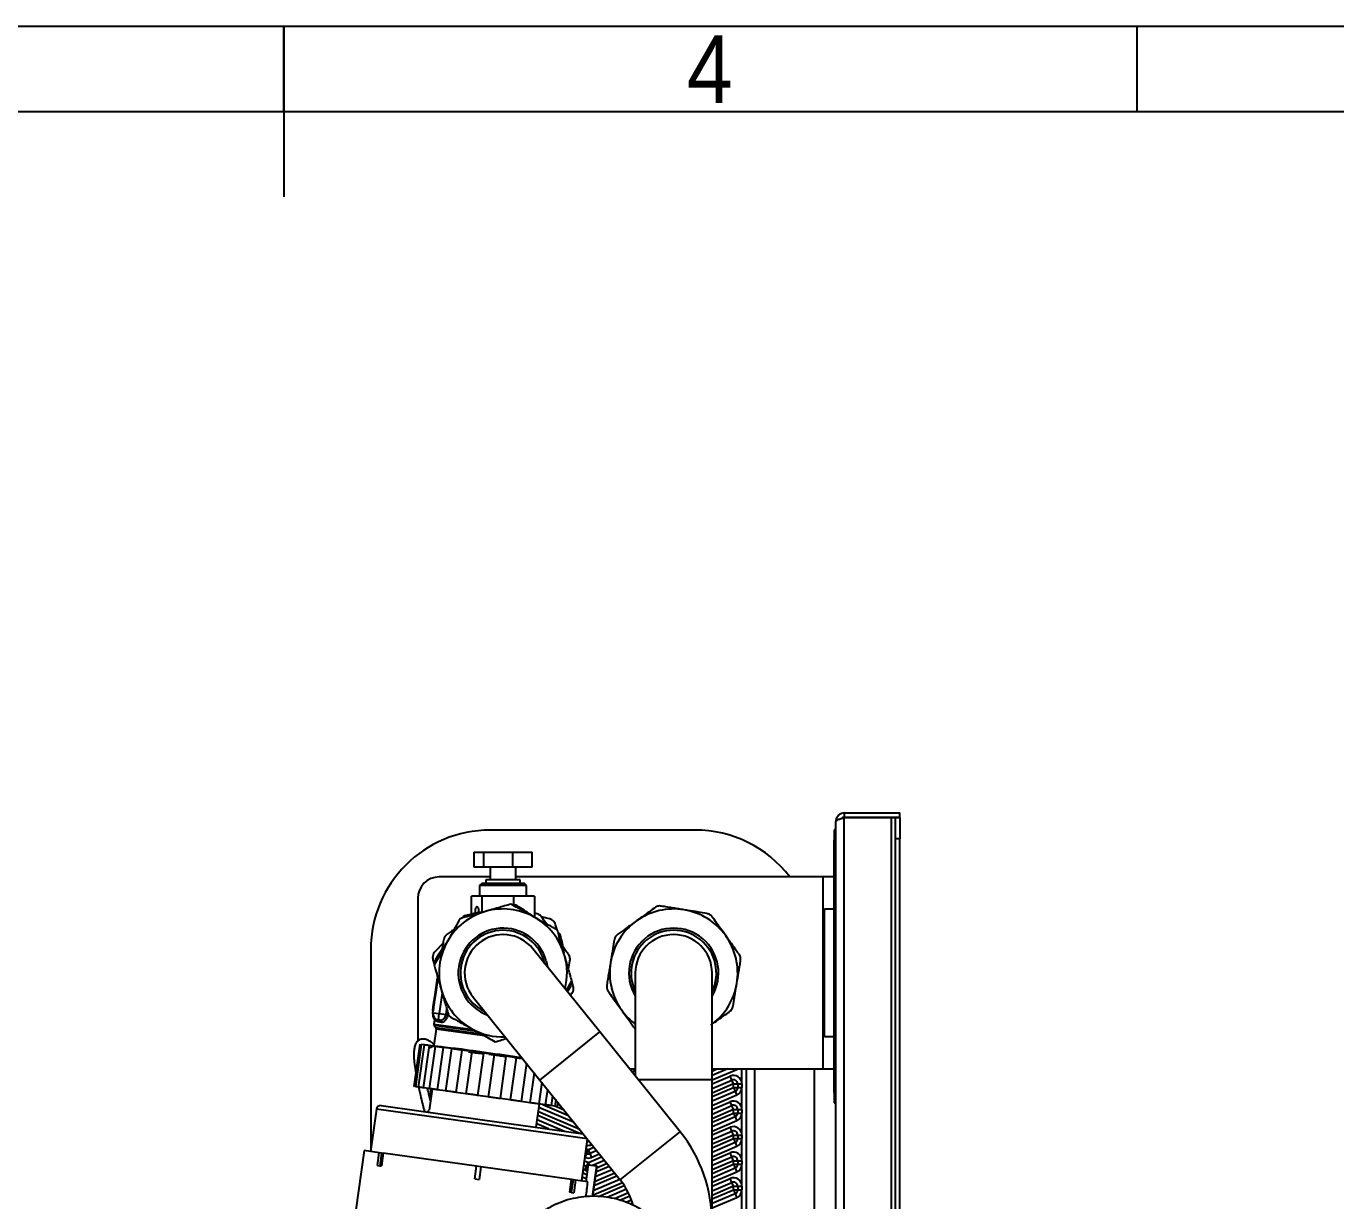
# Model space of a CAD drawing. Extents: x 75 to 2075, y 25 to 1460.
# Drawn here: x 999.5 to 1383.2, y 1115.8 to 1460 of the extents above; entities that cross this region are included whole.
import ezdxf

# ---------------------------------------------------------------- set-up
doc = ezdxf.new("R2010")
doc.units = 0
doc.header["$LTSCALE"] = 5
doc.linetypes.add('SLD-KATı', pattern=[0])
doc.layers.get('0').update_dxf_attribs({"linetype": 'CONTINUOUS'})
doc.styles.add('SLDTEXTSTYLE1', font='GOTHIC.TTF', dxfattribs={"width": 0.913})

msp = doc.modelspace()

# ---------------------------------------------------------------- linework, layer by layer
at = {"color": 7, "linetype": 'SLD-KATı'}
for p, q in [((75, 1460), (2075, 1460)), ((1075, 1460), (1075, 1410)), ((1075, 1435), (1075, 1460)), ((1325, 1435), (1325, 1460)), ((100, 1435), (2050, 1435)), ((1239.221, 1229.442), (1239.221, 1228.192)), ((1239.221, 1229.442), (1255.471, 1229.442)), ((1239.221, 1228.192), (1255.471, 1228.192)), ((1239.221, 568.28), (1239.221, 1228.103)), ((1239.221, 1228.103), (1252.971, 1228.103)), ((1252.971, 1228.103), (1252.971, 568.28)), ((1252.971, 1228.103), (1254.221, 1228.103)), ((1254.221, 1221.853), (1254.221, 1228.103)), ((1254.221, 1228.103), (1255.471, 1228.103)), ((1255.471, 1228.192), (1255.471, 1229.442)), ((1255.471, 1228.103), (1255.471, 1221.853)), ((1195.471, 1224.442), (1135.471, 1224.442)), ((1236.221, 1224.529), (1236.221, 1221.529)), ((1236.721, 1224.529), (1236.221, 1224.529)), ((1236.721, 569.442), (1236.721, 1226.942)), ((1236.221, 1221.529), (1236.721, 1221.529)), ((1236.221, 1147.529), (1236.221, 1221.529)), ((1255.471, 1221.853), (1254.221, 1221.853)), ((1254.221, 574.53), (1254.221, 1221.853)), ((1255.471, 574.53), (1255.471, 1221.853)), ((1130.703, 1217.973), (1130.703, 1213.598)), ((1130.703, 1217.973), (1133.609, 1217.973)), ((1133.609, 1213.598), (1133.609, 1217.973)), ((1133.609, 1217.973), (1142.128, 1217.973)), ((1142.128, 1213.598), (1142.128, 1217.973)), ((1142.128, 1217.973), (1147.739, 1217.973)), ((1147.739, 1213.598), (1147.739, 1217.973)), ((1133.609, 1213.598), (1130.703, 1213.598)), ((1142.128, 1213.598), (1133.609, 1213.598)), ((1135.471, 1213.598), (1135.471, 1209.848)), ((1147.739, 1213.598), (1142.128, 1213.598)), ((1142.971, 1209.848), (1142.971, 1213.598)), ((1135.471, 1210.692), (1120.471, 1210.692)), ((1132.971, 1208.817), (1132.346, 1208.192)), ((1141.319, 1208.817), (1132.971, 1208.817)), ((1134.221, 1209.848), (1134.221, 1208.817)), ((1135.981, 1209.848), (1134.221, 1209.848)), ((1144.221, 1209.848), (1135.981, 1209.848)), ((1145.471, 1208.817), (1141.319, 1208.817)), ((1232.971, 1210.692), (1142.971, 1210.692)), ((1144.221, 1208.817), (1144.221, 1209.848)), ((1146.096, 1208.192), (1145.471, 1208.817)), ((1232.971, 1210.692), (1232.971, 1154.442)), ((1236.248, 1210.692), (1232.971, 1210.692)), ((1129.993, 1199.801), (1129.993, 1205.067)), ((1133.142, 1205.067), (1129.993, 1205.067)), ((1132.346, 1208.192), (1132.346, 1205.067)), ((1141.529, 1208.192), (1132.346, 1208.192)), ((1133.142, 1200.454), (1133.142, 1205.067)), ((1142.37, 1205.067), (1133.142, 1205.067)), ((1146.096, 1208.192), (1141.529, 1208.192)), ((1142.37, 1202.37), (1142.37, 1205.067)), ((1148.449, 1205.067), (1142.37, 1205.067)), ((1146.096, 1205.067), (1146.096, 1208.192)), ((1148.449, 1205.067), (1148.449, 1198.97)), ((1114.221, 1204.442), (1114.221, 1162.522)), ((1143.015, 1202.504), (1142.37, 1202.37)), ((1233.39, 1201.317), (1236.221, 1201.317)), ((1233.39, 1163.817), (1233.39, 1201.317)), ((1127.806, 1199.347), (1127.371, 1198.685)), ((1132.029, 1200.692), (1132, 1200.214)), ((1148.908, 1199.974), (1148.449, 1200.05)), ((1152.814, 1198.435), (1150.488, 1199.015)), ((1155.033, 1195.227), (1154.612, 1196.698)), ((1156.001, 1193.982), (1155.339, 1194.416)), ((1121.653, 1191.278), (1119.288, 1188.83)), ((1167.576, 1165.276), (1147.986, 1189.623)), ((1100.471, 1189.442), (1100.471, 1131.029)), ((1118.682, 1186.404), (1119.097, 1184.959)), ((1119.284, 1186.36), (1119.445, 1185.585)), ((1151.843, 1186.166), (1152.223, 1184.357)), ((1158.405, 1183.668), (1158.815, 1186.163)), ((1177.971, 1182.567), (1177.971, 1152.356)), ((1200.471, 1151.317), (1200.471, 1182.567)), ((1118.663, 1170.923), (1120.103, 1181.235)), ((1119.282, 1176.26), (1119.964, 1181.144)), ((1120.082, 1181.175), (1119.4, 1176.291)), ((1119.851, 1180.332), (1119.627, 1178.971)), ((1157.81, 1177.414), (1159.382, 1180.241)), ((1158.061, 1177.101), (1159.158, 1178.773)), ((1159.158, 1178.773), (1158.997, 1179.548)), ((1159.76, 1178.729), (1159.346, 1180.175)), ((1118.968, 1174.011), (1119.04, 1174.526)), ((1119.04, 1174.526), (1119.282, 1176.26)), ((1119.148, 1174.488), (1119.04, 1174.526)), ((1119.148, 1174.488), (1119.073, 1173.946)), ((1119.4, 1176.291), (1119.148, 1174.488)), ((1119.148, 1174.488), (1119.161, 1174.486)), ((1119.4, 1176.291), (1119.282, 1176.26)), ((1119.4, 1176.291), (1119.413, 1176.289)), ((1130.456, 1175.519), (1150.046, 1151.171)), ((1118.628, 1171.572), (1118.643, 1171.684)), ((1118.724, 1171.445), (1118.628, 1171.572)), ((1118.643, 1171.684), (1118.66, 1171.802)), ((1118.66, 1171.802), (1118.683, 1171.972)), ((1118.758, 1171.689), (1118.66, 1171.802)), ((1118.665, 1170.933), (1118.661, 1170.907)), ((1118.663, 1170.923), (1120.52, 1170.664)), ((1118.683, 1171.972), (1118.705, 1172.13)), ((1118.705, 1172.13), (1118.788, 1172.717)), ((1118.804, 1172.023), (1118.705, 1172.13)), ((1118.741, 1171.568), (1118.724, 1171.445)), ((1118.724, 1171.445), (1118.736, 1171.444)), ((1118.758, 1171.689), (1118.741, 1171.568)), ((1118.741, 1171.568), (1118.753, 1171.567)), ((1118.782, 1171.864), (1118.758, 1171.689)), ((1118.758, 1171.689), (1118.77, 1171.688)), ((1118.804, 1172.023), (1118.782, 1171.864)), ((1118.782, 1171.864), (1118.794, 1171.862)), ((1118.788, 1172.717), (1118.837, 1173.075)), ((1118.888, 1172.622), (1118.788, 1172.717)), ((1118.888, 1172.622), (1118.804, 1172.023)), ((1118.804, 1172.023), (1118.817, 1172.022)), ((1118.837, 1173.075), (1118.869, 1173.304)), ((1118.869, 1173.304), (1118.917, 1173.645)), ((1118.972, 1173.226), (1118.869, 1173.304)), ((1118.939, 1172.991), (1118.888, 1172.622)), ((1118.888, 1172.622), (1118.9, 1172.62)), ((1118.917, 1173.645), (1118.968, 1174.011)), ((1118.972, 1173.226), (1118.939, 1172.991)), ((1118.939, 1172.991), (1118.952, 1172.99)), ((1119.073, 1173.946), (1118.968, 1174.011)), ((1119.021, 1173.574), (1118.972, 1173.226)), ((1118.972, 1173.226), (1118.984, 1173.224)), ((1119.073, 1173.946), (1119.021, 1173.574)), ((1119.021, 1173.574), (1119.033, 1173.572)), ((1119.073, 1173.946), (1119.085, 1173.944)), ((1120.261, 1168.807), (1120.52, 1170.664)), ((1120.52, 1170.664), (1122.532, 1170.383)), ((1119.105, 1168.667), (1118.958, 1167.609)), ((1119.09, 1169.133), (1119.071, 1169.136)), ((1119.078, 1167.146), (1119.511, 1166.572)), ((1120.735, 1168.109), (1120.111, 1168.287)), ((1120.69, 1168.747), (1120.261, 1168.807)), ((1121.15, 1168.051), (1120.735, 1168.109)), ((1122.532, 1170.383), (1123.025, 1170.314)), ((1119.632, 1166.109), (1118.976, 1161.414)), ((1191.084, 1136.059), (1167.576, 1165.276)), ((1236.221, 1163.817), (1233.39, 1163.817)), ((1114.848, 1161.677), (1113.119, 1149.297)), ((1114.859, 1161.675), (1113.13, 1149.295)), ((1115.268, 1161.618), (1113.539, 1149.238)), ((1116.104, 1161.501), (1114.375, 1149.121)), ((1114.859, 1161.675), (1114.848, 1161.677)), ((1116.104, 1161.501), (1115.268, 1161.618)), ((1117.57, 1161.296), (1115.841, 1148.917)), ((1119.285, 1161.057), (1117.557, 1148.677)), ((1119.285, 1161.057), (1117.57, 1161.296)), ((1118.904, 1161.424), (1118.976, 1161.414)), ((1118.968, 1161.354), (1118.934, 1161.114)), ((1121.666, 1160.724), (1119.937, 1148.345)), ((1124.093, 1160.386), (1121.666, 1160.724)), ((1124.093, 1160.386), (1122.364, 1148.006)), ((1127.154, 1159.958), (1125.425, 1147.578)), ((1130.055, 1159.553), (1127.154, 1159.958)), ((1130.055, 1159.553), (1128.327, 1147.173)), ((1133.498, 1159.072), (1131.769, 1146.692)), ((1136.589, 1158.64), (1133.498, 1159.072)), ((1136.589, 1158.64), (1134.861, 1146.261)), ((1140.077, 1158.154), (1138.348, 1145.774)), ((1143.055, 1157.738), (1140.077, 1158.154)), ((1143.055, 1157.738), (1141.326, 1145.358)), ((1146.079, 1156.101), (1144.517, 1144.912)), ((1148.316, 1153.321), (1147.091, 1144.553)), ((1176.293, 1154.442), (1177.971, 1154.442)), ((1176.937, 1153.641), (1177.971, 1154.085)), ((1205.054, 1154.442), (1200.471, 1152.477)), ((1200.471, 1154.442), (1232.971, 1154.442)), ((1200.471, 1109.417), (1200.471, 1151.317)), ((1206.229, 1151.195), (1205.736, 1152.344)), ((1210.471, 1154.442), (1210.471, 1064.073)), ((1212.971, 1063.47), (1212.971, 1154.442)), ((1230.471, 964.353), (1230.471, 1154.442)), ((1232.971, 1154.442), (1236.26, 1154.442)), ((1113.13, 1149.295), (1113.119, 1149.297)), ((1114.375, 1149.121), (1113.539, 1149.238)), ((1117.557, 1148.677), (1115.841, 1148.917)), ((1118.442, 1148.553), (1117.584, 1142.405)), ((1117.971, 1148.619), (1117.971, 1145.178)), ((1122.364, 1148.006), (1119.937, 1148.345)), ((1128.327, 1147.173), (1125.425, 1147.578)), ((1150.558, 1150.534), (1149.673, 1144.192)), ((1150.046, 1151.171), (1173.553, 1121.954)), ((1152.225, 1148.463), (1151.591, 1143.924)), ((1200.471, 1148.727), (1206.229, 1151.195)), ((1207.213, 1147.867), (1200.471, 1144.977)), ((1206.721, 1150.046), (1206.229, 1151.195)), ((1206.721, 1150.046), (1207.971, 1150.046)), ((1206.721, 1149.016), (1206.721, 1150.046)), ((1206.721, 1149.016), (1207.213, 1147.867)), ((1206.721, 1149.016), (1207.971, 1149.016)), ((1207.213, 1147.867), (1207.706, 1146.718)), ((1207.971, 1150.046), (1207.971, 1149.016)), ((1207.971, 1150.046), (1209.221, 1150.046)), ((1207.971, 1149.016), (1209.221, 1149.016)), ((1209.221, 1150.046), (1209.221, 1149.016)), ((1209.221, 1142.546), (1209.221, 1149.016)), ((1236.221, 1147.529), (1236.221, 1144.529)), ((1236.721, 1147.529), (1236.221, 1147.529)), ((1103.502, 1143.698), (1133.186, 1139.553)), ((1134.861, 1146.261), (1131.769, 1146.692)), ((1141.326, 1145.358), (1138.348, 1145.774)), ((1147.091, 1144.553), (1144.517, 1144.912)), ((1148.936, 1137.353), (1149.887, 1144.162)), ((1151.591, 1143.924), (1149.673, 1144.192)), ((1153.718, 1146.607), (1153.31, 1143.684)), ((1154.385, 1143.534), (1153.31, 1143.684)), ((1154.652, 1145.447), (1154.385, 1143.534)), ((1155.25, 1144.702), (1155.074, 1143.438)), ((1155.211, 1143.419), (1155.369, 1144.555)), ((1155.36, 1144.489), (1155.454, 1144.449)), ((1200.471, 1141.227), (1206.229, 1143.695)), ((1206.229, 1143.695), (1205.736, 1144.844)), ((1206.721, 1142.546), (1206.229, 1143.695)), ((1236.221, 1144.529), (1236.721, 1144.529)), ((1102.091, 1142.633), (1100.363, 1130.253)), ((1117.528, 1142.003), (1117.492, 1141.744)), ((1160.06, 1138.725), (1149.745, 1143.146)), ((1207.213, 1140.367), (1200.471, 1137.477)), ((1206.721, 1142.546), (1207.971, 1142.546)), ((1206.721, 1141.516), (1206.721, 1142.546)), ((1206.721, 1141.516), (1207.971, 1141.516)), ((1206.721, 1141.516), (1207.213, 1140.367)), ((1207.213, 1140.367), (1207.706, 1139.218)), ((1207.971, 1142.546), (1207.971, 1141.516)), ((1207.971, 1142.546), (1209.221, 1142.546)), ((1207.971, 1141.516), (1209.221, 1141.516)), ((1209.221, 1142.546), (1209.221, 1141.516)), ((1209.221, 1135.046), (1209.221, 1141.516)), ((1133.186, 1139.553), (1162.711, 1135.43)), ((1149.251, 1139.607), (1157.204, 1136.199)), ((1200.471, 1133.727), (1206.229, 1136.195)), ((1206.229, 1136.195), (1205.736, 1137.344)), ((1206.721, 1135.046), (1206.229, 1136.195)), ((1162.262, 1121.609), (1163.973, 1133.861)), ((1207.213, 1132.867), (1200.471, 1129.977)), ((1206.721, 1135.046), (1207.971, 1135.046)), ((1206.721, 1134.016), (1206.721, 1135.046)), ((1206.721, 1134.016), (1207.971, 1134.016)), ((1206.721, 1134.016), (1207.213, 1132.867)), ((1207.213, 1132.867), (1207.706, 1131.718)), ((1207.971, 1135.046), (1207.971, 1134.016)), ((1207.971, 1135.046), (1209.221, 1135.046)), ((1207.971, 1134.016), (1209.221, 1134.016)), ((1209.221, 1135.046), (1209.221, 1134.016)), ((1209.221, 1127.546), (1209.221, 1134.016)), ((1098.506, 1130.512), (1094.616, 1102.657)), ((1102.951, 1129.891), (1098.506, 1130.512)), ((1102.398, 1126.182), (1102.917, 1129.896)), ((1103.602, 1129.8), (1102.917, 1129.896)), ((1103.602, 1129.8), (1103.084, 1126.086)), ((1104.115, 1129.729), (1103.597, 1126.015)), ((1103.602, 1129.8), (1104.115, 1129.729)), ((1131.437, 1125.914), (1104.115, 1129.729)), ((1163.236, 1128.504), (1163.729, 1129.653)), ((1163.729, 1129.653), (1163.405, 1129.792)), ((1163.729, 1129.653), (1164.221, 1130.802)), ((1164.713, 1129.653), (1164.221, 1130.802)), ((1166.681, 1130.496), (1164.713, 1129.653)), ((1165.206, 1128.504), (1164.713, 1129.653)), ((1200.471, 1126.227), (1206.229, 1128.695)), ((1206.229, 1128.695), (1205.736, 1129.844)), ((1206.721, 1127.546), (1206.229, 1128.695)), ((1102.398, 1126.182), (1103.084, 1126.086)), ((1103.084, 1126.086), (1103.597, 1126.015)), ((1130.918, 1122.2), (1131.437, 1125.914)), ((1130.921, 1122.199), (1131.439, 1125.913)), ((1131.439, 1125.913), (1131.437, 1125.914)), ((1132.7, 1125.737), (1131.439, 1125.913)), ((1132.7, 1125.737), (1132.182, 1122.023)), ((1159.313, 1122.021), (1132.675, 1125.741)), ((1162.911, 1126.253), (1163.729, 1125.903)), ((1163.236, 1124.754), (1163.729, 1125.903)), ((1164.188, 1126.389), (1163.498, 1121.437)), ((1163.729, 1125.903), (1164.221, 1127.052)), ((1164.188, 1126.389), (1166.664, 1126.043)), ((1166.664, 1126.043), (1165.418, 1117.097)), ((1165.419, 1117.097), (1166.672, 1126.042)), ((1165.44, 1126.214), (1168.924, 1127.707)), ((1171.168, 1124.919), (1166.218, 1122.797)), ((1166.672, 1126.042), (1166.664, 1126.043)), ((1207.213, 1125.367), (1200.471, 1122.477)), ((1206.721, 1127.546), (1207.971, 1127.546)), ((1206.721, 1126.516), (1206.721, 1127.546)), ((1206.721, 1126.516), (1207.971, 1126.516)), ((1206.721, 1126.516), (1207.213, 1125.367)), ((1207.213, 1125.367), (1207.706, 1124.218)), ((1207.971, 1127.546), (1209.221, 1127.546)), ((1207.971, 1127.546), (1207.971, 1126.516)), ((1207.971, 1126.516), (1209.221, 1126.516)), ((1209.221, 1127.546), (1209.221, 1126.516)), ((1209.221, 1120.046), (1209.221, 1126.516)), ((1130.921, 1122.199), (1130.918, 1122.2)), ((1130.921, 1122.199), (1132.182, 1122.023)), ((1158.794, 1118.307), (1159.313, 1122.021)), ((1159.841, 1121.947), (1159.313, 1122.021)), ((1159.323, 1118.233), (1159.841, 1121.947)), ((1160.478, 1121.858), (1159.841, 1121.947)), ((1160.478, 1121.858), (1159.959, 1118.144)), ((1164.047, 1121.36), (1160.478, 1121.858)), ((1163.605, 1122.206), (1162.416, 1122.715)), ((1165.659, 1118.808), (1173.412, 1122.13)), ((1200.471, 1118.727), (1206.229, 1121.195)), ((1206.229, 1121.195), (1205.736, 1122.344)), ((1206.721, 1120.046), (1206.229, 1121.195)), ((1159.323, 1118.233), (1158.794, 1118.307)), ((1159.323, 1118.233), (1159.959, 1118.144)), ((1175.397, 1119.231), (1169.757, 1116.814)), ((1207.213, 1117.867), (1200.471, 1114.977)), ((1206.721, 1120.046), (1207.971, 1120.046)), ((1206.721, 1119.016), (1206.721, 1120.046)), ((1206.721, 1119.016), (1207.213, 1117.867)), ((1206.721, 1119.016), (1207.971, 1119.016)), ((1207.213, 1117.867), (1207.706, 1116.718)), ((1207.971, 1120.046), (1209.221, 1120.046)), ((1207.971, 1120.046), (1207.971, 1119.016)), ((1207.971, 1119.016), (1209.221, 1119.016)), ((1209.221, 1120.046), (1209.221, 1119.016)), ((1209.221, 1112.546), (1209.221, 1119.016)), ((1175.185, 1115.391), (1176.824, 1116.093))]:
    msp.add_line(p, q, dxfattribs=at)
at = {"color": 8, "linetype": 'SLD-KATı'}
for p, q in [((1121.374, 1176.779), (1120.52, 1170.664)), ((1122.532, 1170.383), (1122.751, 1171.951)), ((1123.089, 1170.767), (1123.025, 1170.314)), ((1118.958, 1167.609), (1130.378, 1166.014)), ((1131.483, 1165.414), (1119.078, 1167.146)), ((1119.511, 1166.572), (1132.719, 1164.727)), ((1133.752, 1164.137), (1119.632, 1166.109)), ((1150.046, 1151.171), (1167.576, 1165.276)), ((1177.971, 1152.725), (1177.751, 1152.63)), ((1178.807, 1151.317), (1200.471, 1151.317)), ((1200.471, 1153.837), (1201.881, 1154.442)), ((1207.706, 1154.218), (1200.471, 1151.117)), ((1200.471, 1150.087), (1205.736, 1152.344)), ((1207.61, 1154.442), (1207.706, 1154.218)), ((1209.221, 1150.046), (1209.221, 1154.442)), ((1206.721, 1150.046), (1200.471, 1147.367)), ((1200.471, 1146.337), (1206.721, 1149.016)), ((1150.865, 1144.026), (1158.39, 1140.801)), ((1207.706, 1146.718), (1200.471, 1143.617)), ((1200.471, 1142.587), (1205.736, 1144.844)), ((1133.011, 1138.315), (1102.091, 1142.633)), ((1149.43, 1140.89), (1161.911, 1135.542)), ((1161.73, 1136.649), (1149.566, 1141.862)), ((1157.125, 1142.373), (1154.43, 1143.528)), ((1206.721, 1142.546), (1200.471, 1139.867)), ((1200.471, 1138.837), (1206.721, 1141.516)), ((1163.855, 1134.008), (1133.011, 1138.315)), ((1152.497, 1136.856), (1149.072, 1138.324)), ((1173.553, 1121.954), (1191.084, 1136.059)), ((1207.706, 1139.218), (1200.471, 1136.117)), ((1200.471, 1135.087), (1205.736, 1137.344)), ((1165.206, 1132.254), (1165.137, 1132.415)), ((1165.251, 1132.273), (1165.206, 1132.254)), ((1206.721, 1135.046), (1200.471, 1132.367)), ((1200.471, 1131.337), (1206.721, 1134.016)), ((1163.236, 1128.504), (1163.225, 1128.508)), ((1163.584, 1131.075), (1164.221, 1130.802)), ((1164.221, 1130.802), (1165.867, 1131.507)), ((1164.221, 1127.052), (1168.111, 1128.719)), ((1167.494, 1129.485), (1165.206, 1128.504)), ((1207.706, 1131.718), (1200.471, 1128.617)), ((1200.471, 1127.587), (1205.736, 1129.844)), ((1163.236, 1124.754), (1162.731, 1124.97)), ((1163.09, 1127.536), (1164.221, 1127.052)), ((1164.525, 1126.342), (1164.221, 1127.052)), ((1166.42, 1124.244), (1170.354, 1125.93)), ((1169.738, 1126.696), (1166.574, 1125.34)), ((1206.721, 1127.546), (1200.471, 1124.867)), ((1200.471, 1123.837), (1206.721, 1126.516)), ((1162.596, 1123.998), (1163.784, 1123.489)), ((1163.426, 1121.447), (1163.535, 1121.7)), ((1174.198, 1121.108), (1165.456, 1117.361)), ((1165.862, 1120.255), (1172.598, 1123.142)), ((1171.982, 1123.908), (1166.015, 1121.351)), ((1207.706, 1124.218), (1200.471, 1121.117)), ((1200.471, 1120.087), (1205.736, 1122.344)), ((1167.148, 1117.056), (1174.743, 1120.311)), ((1175.978, 1118.12), (1171.917, 1116.38)), ((1173.395, 1115.983), (1176.37, 1117.258)), ((1206.721, 1120.046), (1200.471, 1117.367)), ((1200.471, 1116.337), (1206.721, 1119.016)), ((1207.706, 1116.718), (1200.471, 1113.617))]:
    msp.add_line(p, q, dxfattribs=at)
at = {"color": 7, "linetype": 'SLD-KATı', "flags": 128}
for points in [[(1131.162, 1200.032), (1131.141, 1200.165), (1131.106, 1200.692), (1131.141, 1201.218), (1131.241, 1201.664), (1131.391, 1201.962), (1131.567, 1202.067), (1131.744, 1201.962), (1131.894, 1201.664), (1131.994, 1201.218), (1132.029, 1200.692)], [(1118.939, 1172.991), (1118.918, 1172.996), (1118.897, 1173.003), (1118.879, 1173.012), (1118.863, 1173.022), (1118.851, 1173.035), (1118.842, 1173.048), (1118.838, 1173.061), (1118.837, 1173.075)], [(1119.021, 1173.574), (1118.999, 1173.578), (1118.979, 1173.584), (1118.96, 1173.592), (1118.944, 1173.601), (1118.932, 1173.612), (1118.923, 1173.623), (1118.918, 1173.634), (1118.917, 1173.645)], [(1117.531, 1142.027), (1117.279, 1141.958), (1116.899, 1141.827)]]:
    msp.add_lwpolyline(points, dxfattribs=at)
at = {"color": 8, "linetype": 'SLD-KATı', "flags": 128}
msp.add_lwpolyline([(1207.706, 1154.218), (1208.029, 1154.385), (1208.117, 1154.442)], dxfattribs=at)
at = {"color": 7, "linetype": 'SLD-KATı'}
for centre, radius, start, end in [((1135.471, 1189.442), 35, 90, 180), ((1195.471, 1189.442), 35, 37.3832, 90), ((1120.471, 1204.442), 6.25, 90, 180), ((1139.221, 1182.567), 18.75, 60.91848, 105.91848), ((1189.221, 1182.567), 18.75, 80.65239, 125.65239), ((1139.221, 1182.567), 18.75, 105.91848, 150.91848), ((1139.221, 1182.567), 18.75, 15.91848, 60.91848), ((1189.221, 1182.567), 18.75, 125.65239, 170.65239), ((1189.221, 1182.567), 18.75, 35.65239, 80.65239), ((1139.221, 1182.567), 13.125, 15.91848, 249.84577), ((1139.221, 1182.567), 12.5, 13.00673, 244.69057), ((1139.221, 1182.571), 11.25, 38.81981, 218.81981), ((1189.221, 1182.567), 13.125, 328.99728, 211.00272), ((1189.221, 1182.567), 12.5, 334.15807, 205.84193), ((1189.221, 1182.567), 11.25, 0, 180), ((1189.221, 1182.567), 18.75, 350.65239, 35.65239), ((1139.221, 1182.567), 18.75, 150.91848, 195.91848), ((1139.221, 1182.567), 18.75, 345.70019, 15.91848), ((1189.221, 1182.567), 18.75, 170.65239, 215.65239), ((1189.221, 1182.567), 18.75, 306.8699, 350.65239), ((1139.221, 1182.567), 18.75, 195.91848, 240.91848), ((1120.469, 1170.313), 1.873, 170.62771, 220.74139), ((1118.75, 1171.675), 0.107, 175.33801, 264.9981), ((1120.52, 1170.664), 1.875, 172.05057, 262.05057), ((1118.788, 1171.968), 0.104, 177.72662, 266.77709), ((1189.221, 1182.567), 18.75, 215.65239, 233.1301), ((1119.577, 1167.523), 0.625, 172.05057, 217.05057), ((1119.528, 1168.402), 0.594, 348.84155, 65.31766), ((1120.148, 1168.22), 0.598, 349.36765, 79.08919), ((1120.57, 1168.167), 0.592, 348.7099, 78.26568), ((1119.013, 1166.195), 0.625, 352.05057, 37.05057), ((1139.221, 1182.567), 18.75, 240.91848, 271.96039), ((1206.721, 1150.046), 2.5, 0, 113.19859), ((1206.721, 1150.046), 1.25, 0, 113.19859), ((1206.721, 1149.016), 1.25, 293.19859, 0), ((1206.721, 1149.016), 2.5, 293.19859, 360), ((1103.329, 1142.46), 1.25, 82.05057, 172.05057), ((1206.721, 1142.546), 2.5, 0, 113.19859), ((1206.721, 1142.546), 1.25, 0, 113.19859), ((1206.721, 1141.516), 1.25, 293.19859, 0), ((1206.721, 1141.516), 2.5, 293.19859, 360), ((1157.971, 1109.417), 42.5, 0, 38.81981), ((1206.721, 1135.046), 2.5, 0, 113.19859), ((1206.721, 1135.046), 1.25, 0, 113.19859), ((1164.221, 1134.552), 1.25, 255.14959, 278.76993), ((1206.721, 1134.016), 1.25, 293.19859, 0), ((1206.721, 1134.016), 2.5, 293.19859, 360), ((1164.221, 1130.802), 2.5, 246.80141, 293.19859), ((1164.221, 1130.802), 1.25, 246.80141, 293.19859), ((1206.721, 1127.546), 2.5, 0, 113.19859), ((1206.721, 1127.546), 1.25, 0, 113.19859), ((1164.221, 1127.052), 1.25, 246.80141, 264.74427), ((1206.721, 1126.516), 1.25, 293.19859, 0), ((1206.721, 1126.516), 2.5, 293.19859, 0), ((1157.971, 1109.417), 20, 14.68281, 38.81981), ((1206.721, 1120.046), 2.5, 360, 113.19859), ((1206.721, 1120.046), 1.25, 360, 113.19859), ((1206.721, 1119.016), 1.25, 293.19859, 0), ((1206.721, 1119.016), 2.5, 293.19859, 0)]:
    msp.add_arc(centre, radius, start, end, dxfattribs=at)
at = {"color": 8, "linetype": 'SLD-KATı'}
for centre, start, end in [((1164.221, 1134.552), 258.60634, 293.19859), ((1164.221, 1127.052), 246.80141, 263.40837)]:
    msp.add_arc(centre, 2.5, start, end, dxfattribs=at)
at = {"color": 7, "linetype": 'SLD-KATı'}
msp.add_ellipse((1130.59, 1120.758), major_axis=(11.064, 79.507), ratio=0.4126561, start_param=4.7226699, end_param=4.7773117, dxfattribs=at)
for points, knots in [([(1239.221, 1229.442), (1238.928, 1229.412), (1238.342, 1229.351), (1237.569, 1228.884), (1237.002, 1228.2), (1236.749, 1227.505), (1236.728, 1227.078), (1236.721, 1226.942)], [0, 0, 0, 0, 0.22391751, 0.44786814, 0.67181891, 0.89576948, 1, 1, 1, 1]), ([(1239.221, 1228.192), (1239.034, 1228.172), (1238.719, 1228.14), (1238.484, 1227.934), (1238.388, 1227.85)], [0, 0, 0, 0, 0.5946166, 1, 1, 1, 1]), ([(1141.547, 1202.728), (1140.302, 1202.373), (1137.943, 1201.7), (1135.318, 1200.951), (1134.078, 1200.598)], [0, 0, 0, 0, 0.5275076, 1, 1, 1, 1]), ([(1148.335, 1198.953), (1147.425, 1199.458), (1145.042, 1200.784), (1142.883, 1201.985), (1141.547, 1202.728)], [0, 0, 0, 0, 0.3814192, 1, 1, 1, 1]), ([(1147.828, 1199.345), (1147.527, 1199.543), (1145.825, 1200.66), (1144.284, 1201.671), (1143.015, 1202.504)], [0, 0, 0, 0, 0.1768242, 1, 1, 1, 1]), ([(1183.762, 1201.726), (1183.636, 1201.636), (1182.889, 1201.1), (1181.451, 1200.068), (1179.721, 1198.827), (1178.654, 1198.062), (1178.292, 1197.802)], [0, 0, 0, 0, 0.073265, 0.4365434, 0.8088712, 1, 1, 1, 1]), ([(1185.625, 1202.161), (1185.449, 1202.18), (1185.096, 1202.217), (1184.53, 1202.118), (1184.078, 1201.936), (1183.852, 1201.785), (1183.762, 1201.726)], [0, 0, 0, 0, 0.2806938, 0.5628322, 0.8257499, 1, 1, 1, 1]), ([(1192.266, 1201.068), (1191.758, 1201.151), (1190.735, 1201.32), (1189.101, 1201.589), (1187.377, 1201.873), (1186.211, 1202.064), (1185.625, 1202.161)], [0, 0, 0, 0, 0.2208532, 0.4446677, 0.7205109, 1, 1, 1, 1]), ([(1126.61, 1198.468), (1126.14, 1197.623), (1125.185, 1195.906), (1123.887, 1193.571), (1123.09, 1192.139), (1122.835, 1191.68)], [0, 0, 0, 0, 0.3967467, 0.8067521, 1, 1, 1, 1]), ([(1134.078, 1200.598), (1133.65, 1200.475), (1132.409, 1200.121), (1130.362, 1199.538), (1128.305, 1198.951), (1127.087, 1198.604), (1126.61, 1198.468)], [0, 0, 0, 0, 0.1638321, 0.4746302, 0.7943879, 1, 1, 1, 1]), ([(1133.413, 1200.511), (1132.831, 1200.39), (1130.847, 1199.978), (1129.065, 1199.608), (1127.806, 1199.347)], [0, 0, 0, 0, 0.2936886, 1, 1, 1, 1]), ([(1155.122, 1195.178), (1154.278, 1195.647), (1152.561, 1196.602), (1150.225, 1197.901), (1148.793, 1198.698), (1148.335, 1198.953)], [0, 0, 0, 0, 0.3967467, 0.8067521, 1, 1, 1, 1]), ([(1150.533, 1198.965), (1150.422, 1199.102), (1150.199, 1199.379), (1149.729, 1199.708), (1149.28, 1199.899), (1149.014, 1199.953), (1148.908, 1199.974)], [0, 0, 0, 0, 0.2806938, 0.5628322, 0.8257499, 1, 1, 1, 1]), ([(1152.007, 1196.91), (1151.601, 1197.477), (1151.099, 1198.176), (1150.623, 1198.84), (1150.533, 1198.965)], [0, 0, 0, 0, 0.8113017, 1, 1, 1, 1]), ([(1154.612, 1196.698), (1154.523, 1196.931), (1154.345, 1197.398), (1153.818, 1197.968), (1153.277, 1198.298), (1152.931, 1198.4), (1152.814, 1198.435)], [0, 0, 0, 0, 0.2885744, 0.5777913, 0.8575156, 1, 1, 1, 1]), ([(1178.292, 1197.802), (1177.775, 1197.431), (1176.73, 1196.681), (1175.292, 1195.65), (1173.984, 1194.712), (1173.211, 1194.157), (1172.823, 1193.879)], [0, 0, 0, 0, 0.272941, 0.5513799, 0.7748074, 1, 1, 1, 1]), ([(1198.908, 1199.974), (1198.102, 1200.107), (1196.884, 1200.308), (1195.158, 1200.592), (1193.757, 1200.822), (1192.785, 1200.982), (1192.266, 1201.068)], [0, 0, 0, 0, 0.3822459, 0.5776631, 0.77475, 1, 1, 1, 1]), ([(1200.533, 1198.965), (1200.422, 1199.102), (1200.199, 1199.379), (1199.729, 1199.708), (1199.28, 1199.899), (1199.014, 1199.953), (1198.908, 1199.974)], [0, 0, 0, 0, 0.2806938, 0.5628322, 0.8257499, 1, 1, 1, 1]), ([(1204.457, 1193.495), (1204.197, 1193.857), (1203.445, 1194.906), (1202.204, 1196.636), (1201.171, 1198.076), (1200.623, 1198.839), (1200.533, 1198.965)], [0, 0, 0, 0, 0.1911271, 0.5537053, 0.9267357, 1, 1, 1, 1]), ([(1122.823, 1193.879), (1122.754, 1193.827), (1122.651, 1193.748), (1122.519, 1193.623), (1122.423, 1193.523), (1122.332, 1193.416), (1122.246, 1193.303), (1122.165, 1193.183), (1122.07, 1193.023), (1121.971, 1192.819), (1121.894, 1192.602), (1121.842, 1192.412), (1121.823, 1192.307), (1121.813, 1192.254)], [0, 0, 0, 0, 0.1386714, 0.2094371, 0.2806778, 0.3499062, 0.419664, 0.4911668, 0.5632988, 0.6929648, 0.8261712, 0.9127139, 1, 1, 1, 1]), ([(1124.877, 1195.353), (1124.582, 1195.141), (1123.879, 1194.636), (1123.21, 1194.157), (1122.823, 1193.879)], [0, 0, 0, 0, 0.4209829, 1, 1, 1, 1]), ([(1157.252, 1187.709), (1157.13, 1188.138), (1156.776, 1189.379), (1156.192, 1191.426), (1155.605, 1193.483), (1155.258, 1194.701), (1155.122, 1195.178)], [0, 0, 0, 0, 0.1638321, 0.4746302, 0.7943879, 1, 1, 1, 1]), ([(1157.165, 1188.374), (1157.044, 1188.957), (1156.633, 1190.941), (1156.263, 1192.723), (1156.001, 1193.982)], [0, 0, 0, 0, 0.2936886, 1, 1, 1, 1]), ([(1172.823, 1193.879), (1172.754, 1193.827), (1172.651, 1193.748), (1172.519, 1193.623), (1172.423, 1193.523), (1172.332, 1193.416), (1172.246, 1193.303), (1172.165, 1193.183), (1172.07, 1193.023), (1171.971, 1192.819), (1171.894, 1192.602), (1171.842, 1192.412), (1171.823, 1192.307), (1171.813, 1192.254)], [0, 0, 0, 0, 0.1386714, 0.20943713, 0.28067778, 0.34990622, 0.41966397, 0.49116684, 0.56329883, 0.6929648, 0.82617122, 0.91271393, 1, 1, 1, 1]), ([(1208.38, 1188.026), (1208.104, 1188.411), (1207.549, 1189.184), (1206.618, 1190.483), (1205.585, 1191.923), (1204.835, 1192.968), (1204.457, 1193.495)], [0, 0, 0, 0, 0.2235177, 0.4486206, 0.7217234, 1, 1, 1, 1]), ([(1122.835, 1191.68), (1122.329, 1190.771), (1121.004, 1188.388), (1119.803, 1186.228), (1119.06, 1184.893)], [0, 0, 0, 0, 0.3814192, 1, 1, 1, 1]), ([(1122.443, 1191.174), (1122.245, 1190.873), (1121.128, 1189.17), (1120.116, 1187.629), (1119.284, 1186.36)], [0, 0, 0, 0, 0.1768242, 1, 1, 1, 1]), ([(1121.813, 1192.254), (1121.681, 1191.453), (1121.535, 1190.566), (1121.38, 1189.624), (1121.365, 1189.532)], [0, 0, 0, 0, 0.9029786, 1, 1, 1, 1]), ([(1158.38, 1188.026), (1158.104, 1188.411), (1157.581, 1189.139), (1157.032, 1189.905), (1156.772, 1190.267)], [0, 0, 0, 0, 0.5276918, 1, 1, 1, 1]), ([(1171.813, 1192.254), (1171.681, 1191.448), (1171.48, 1190.23), (1171.196, 1188.504), (1170.965, 1187.102), (1170.805, 1186.13), (1170.72, 1185.612)], [0, 0, 0, 0, 0.3822459, 0.5776631, 0.77475, 1, 1, 1, 1]), ([(1119.288, 1188.83), (1119.13, 1188.636), (1118.814, 1188.249), (1118.584, 1187.508), (1118.57, 1186.874), (1118.654, 1186.523), (1118.682, 1186.404)], [0, 0, 0, 0, 0.2885603, 0.5777781, 0.8575026, 1, 1, 1, 1]), ([(1159.382, 1180.241), (1159.027, 1181.485), (1158.354, 1183.845), (1157.606, 1186.469), (1157.252, 1187.709)], [0, 0, 0, 0, 0.5275076, 1, 1, 1, 1]), ([(1158.815, 1186.163), (1158.834, 1186.339), (1158.871, 1186.692), (1158.772, 1187.257), (1158.59, 1187.709), (1158.44, 1187.936), (1158.38, 1188.026)], [0, 0, 0, 0, 0.28069379, 0.56283221, 0.82574987, 1, 1, 1, 1]), ([(1207.722, 1179.521), (1207.891, 1180.547), (1208.271, 1182.855), (1208.621, 1184.982), (1208.815, 1186.163)], [0, 0, 0, 0, 0.4446442, 1, 1, 1, 1]), ([(1208.815, 1186.163), (1208.834, 1186.339), (1208.871, 1186.692), (1208.772, 1187.257), (1208.59, 1187.709), (1208.44, 1187.936), (1208.38, 1188.026)], [0, 0, 0, 0, 0.2806938, 0.5628322, 0.8257499, 1, 1, 1, 1]), ([(1119.06, 1184.893), (1119.196, 1184.416), (1119.538, 1183.217), (1120.124, 1181.162), (1120.708, 1179.115), (1121.068, 1177.853), (1121.19, 1177.424)], [0, 0, 0, 0, 0.2056137, 0.5170117, 0.8361666, 1, 1, 1, 1]), ([(1170.72, 1185.612), (1170.636, 1185.104), (1170.468, 1184.08), (1170.199, 1182.446), (1169.915, 1180.722), (1169.723, 1179.557), (1169.627, 1178.971)], [0, 0, 0, 0, 0.2208532, 0.4446677, 0.7205109, 1, 1, 1, 1]), ([(1119.627, 1178.971), (1119.615, 1178.885), (1119.598, 1178.756), (1119.592, 1178.597), (1119.595, 1178.526), (1119.595, 1178.502)], [0, 0, 0, 0, 0.5631826, 0.8505817, 1, 1, 1, 1]), ([(1159.154, 1176.303), (1159.312, 1176.497), (1159.628, 1176.885), (1159.858, 1177.626), (1159.872, 1178.26), (1159.788, 1178.61), (1159.76, 1178.729)], [0, 0, 0, 0, 0.2885603, 0.5777781, 0.8575026, 1, 1, 1, 1]), ([(1169.627, 1178.971), (1169.615, 1178.885), (1169.598, 1178.756), (1169.592, 1178.575), (1169.596, 1178.436), (1169.607, 1178.296), (1169.626, 1178.155), (1169.654, 1178.013), (1169.7, 1177.833), (1169.774, 1177.618), (1169.873, 1177.41), (1169.971, 1177.24), (1170.032, 1177.152), (1170.062, 1177.107)], [0, 0, 0, 0, 0.1386714, 0.2094371, 0.2806778, 0.3499062, 0.419664, 0.4911668, 0.5632988, 0.6929648, 0.8261712, 0.9127139, 1, 1, 1, 1]), ([(1206.629, 1172.88), (1206.761, 1173.686), (1207.03, 1175.319), (1207.403, 1177.584), (1207.637, 1179.003), (1207.722, 1179.521)], [0, 0, 0, 0, 0.3824108, 0.7746528, 1, 1, 1, 1]), ([(1121.19, 1177.424), (1121.544, 1176.184), (1122.292, 1173.56), (1122.965, 1171.2), (1123.32, 1169.955)], [0, 0, 0, 0, 0.4724924, 1, 1, 1, 1]), ([(1170.062, 1177.107), (1170.152, 1176.982), (1170.688, 1176.235), (1171.719, 1174.797), (1172.96, 1173.067), (1173.726, 1172), (1173.985, 1171.638)], [0, 0, 0, 0, 0.073265, 0.4365434, 0.8088712, 1, 1, 1, 1]), ([(1118.626, 1170.66), (1118.623, 1170.638), (1118.615, 1170.576), (1118.652, 1170.84), (1118.659, 1170.894), (1118.661, 1170.907)], [0, 0, 0, 0, 0.29055336, 0.83088566, 1, 1, 1, 1]), ([(1173.985, 1171.638), (1174.356, 1171.121), (1175.106, 1170.075), (1176.137, 1168.638), (1177.076, 1167.33), (1177.63, 1166.557), (1177.909, 1166.169)], [0, 0, 0, 0, 0.272941, 0.5513799, 0.7748074, 1, 1, 1, 1]), ([(1200.15, 1167.331), (1200.512, 1167.591), (1201.56, 1168.343), (1203.291, 1169.584), (1204.73, 1170.617), (1205.494, 1171.164), (1205.619, 1171.254)], [0, 0, 0, 0, 0.19112707, 0.55370527, 0.9267357, 1, 1, 1, 1]), ([(1205.619, 1171.254), (1205.757, 1171.366), (1206.033, 1171.589), (1206.363, 1172.059), (1206.553, 1172.507), (1206.607, 1172.773), (1206.629, 1172.88)], [0, 0, 0, 0, 0.28069379, 0.56283221, 0.82574987, 1, 1, 1, 1]), ([(1119.01, 1169.098), (1119.029, 1169.07), (1119.088, 1168.981), (1119.125, 1168.827), (1119.104, 1168.712), (1119.096, 1168.668)], [0, 0, 0, 0, 0.2282822, 0.7065832, 1, 1, 1, 1]), ([(1120.69, 1168.747), (1120.871, 1168.749), (1121.205, 1168.753), (1121.708, 1169.022), (1122.103, 1169.389), (1122.407, 1169.842), (1122.491, 1170.204), (1122.532, 1170.383)], [0, 0, 0, 0, 0.2647454, 0.4897702, 0.6743706, 0.8391114, 1, 1, 1, 1]), ([(1123.025, 1170.314), (1122.977, 1170.076), (1122.88, 1169.603), (1122.566, 1168.985), (1122.161, 1168.474), (1121.654, 1168.086), (1121.326, 1168.064), (1121.15, 1168.051)], [0, 0, 0, 0, 0.17281563, 0.34379972, 0.52791368, 0.74592282, 1, 1, 1, 1]), ([(1123.32, 1169.955), (1124.165, 1169.486), (1125.881, 1168.531), (1128.217, 1167.232), (1129.649, 1166.436), (1130.108, 1166.18)], [0, 0, 0, 0, 0.3967467, 0.8067521, 1, 1, 1, 1]), ([(1119.001, 1161.595), (1118.832, 1161.756), (1118.285, 1162.276), (1117.439, 1162.767), (1116.487, 1163.166), (1115.474, 1163.254), (1114.414, 1162.893), (1113.645, 1162.003), (1113.262, 1160.947), (1113.069, 1159.633), (1113.063, 1157.96), (1113.232, 1155.83), (1113.519, 1154.093), (1113.665, 1153.206)], [0, 0, 0, 0, 0.0490402, 0.1586106, 0.2539426, 0.3299108, 0.410683, 0.5017663, 0.5871843, 0.6739204, 0.7659762, 0.8805633, 1, 1, 1, 1]), ([(1130.108, 1166.18), (1131.017, 1165.675), (1133.4, 1164.349), (1135.559, 1163.148), (1136.895, 1162.406)], [0, 0, 0, 0, 0.3814192, 1, 1, 1, 1]), ([(1136.895, 1162.406), (1137.37, 1162.541), (1138.445, 1162.848), (1139.597, 1163.176), (1140.239, 1163.359)], [0, 0, 0, 0, 0.44263097, 1, 1, 1, 1]), ([(1117.428, 1161.316), (1117.381, 1161.323), (1117.112, 1161.36), (1116.56, 1161.437), (1116.104, 1161.501)], [0, 0, 0, 0, 0.1744245, 1, 1, 1, 1]), ([(1118.943, 1161.117), (1118.751, 1161.04), (1118.367, 1160.884), (1117.984, 1160.729), (1117.792, 1160.651)], [0, 0, 0, 0, 0.4999951, 1, 1, 1, 1]), ([(1118.966, 1161.114), (1119.121, 1161.12), (1119.438, 1161.133), (1121.528, 1160.933), (1124.055, 1160.65), (1125.891, 1160.436), (1126.468, 1160.368)], [0, 0, 0, 0, 0.2810328, 0.5772783, 0.8670158, 1, 1, 1, 1]), ([(1121.666, 1160.724), (1121.641, 1160.728), (1121.595, 1160.734), (1121.248, 1160.783), (1120.541, 1160.881), (1119.804, 1160.984), (1119.285, 1161.057)], [0, 0, 0, 0, 0.2090023, 0.3953295, 0.5749398, 1, 1, 1, 1]), ([(1127.154, 1159.958), (1127.049, 1159.973), (1126.85, 1160), (1126.317, 1160.075), (1125.42, 1160.2), (1124.641, 1160.309), (1124.093, 1160.386)], [0, 0, 0, 0, 0.20900233, 0.39532954, 0.57493976, 1, 1, 1, 1]), ([(1126.468, 1160.368), (1127.2, 1160.266), (1128.662, 1160.062), (1131.102, 1159.721), (1133.651, 1159.365), (1136.269, 1159), (1138.893, 1158.633), (1141.45, 1158.276), (1143.407, 1158.003), (1144.427, 1157.861), (1144.693, 1157.823)], [0, 0, 0, 0, 0.1359807, 0.27196141, 0.40794208, 0.54392234, 0.67988349, 0.81584472, 0.95180598, 1, 1, 1, 1]), ([(1129.11, 1159.44), (1130.388, 1159.287), (1131.735, 1159.125), (1133.178, 1158.949), (1133.253, 1158.939)], [0, 0, 0, 0, 0.9480661, 1, 1, 1, 1]), ([(1133.498, 1159.072), (1133.323, 1159.097), (1132.99, 1159.143), (1132.324, 1159.236), (1131.324, 1159.376), (1130.579, 1159.48), (1130.055, 1159.553)], [0, 0, 0, 0, 0.2090023, 0.3953295, 0.5749398, 1, 1, 1, 1]), ([(1135.026, 1158.722), (1136.018, 1158.601), (1137.616, 1158.404), (1139.139, 1158.22), (1139.716, 1158.15)], [0, 0, 0, 0, 0.6203146, 1, 1, 1, 1]), ([(1140.077, 1158.154), (1139.848, 1158.185), (1139.415, 1158.246), (1138.68, 1158.348), (1137.676, 1158.489), (1137.038, 1158.578), (1136.589, 1158.64)], [0, 0, 0, 0, 0.2090023, 0.3953295, 0.5749398, 1, 1, 1, 1]), ([(1142.594, 1157.802), (1142.681, 1157.791), (1143.553, 1157.686), (1144.28, 1157.6), (1144.935, 1157.523)], [0, 0, 0, 0, 0.0996029, 1, 1, 1, 1]), ([(1144.979, 1157.469), (1144.907, 1157.479), (1144.611, 1157.52), (1143.856, 1157.626), (1143.386, 1157.691), (1143.055, 1157.738)], [0, 0, 0, 0, 0.0856932, 0.3572773, 1, 1, 1, 1]), ([(1115.7, 1148.936), (1115.653, 1148.943), (1115.383, 1148.98), (1114.831, 1149.058), (1114.375, 1149.121)], [0, 0, 0, 0, 0.1744245, 1, 1, 1, 1]), ([(1114.459, 1149.109), (1114.69, 1148.069), (1115.212, 1145.715), (1115.842, 1143.282), (1116.194, 1141.925)], [0, 0, 0, 0, 0.4420993, 1, 1, 1, 1]), ([(1117.971, 1145.104), (1117.837, 1145.626), (1117.518, 1146.862), (1117.258, 1148.052), (1117.108, 1148.74)], [0, 0, 0, 0, 0.4222603, 1, 1, 1, 1]), ([(1119.937, 1148.345), (1119.913, 1148.348), (1119.866, 1148.354), (1119.519, 1148.403), (1118.812, 1148.502), (1118.075, 1148.605), (1117.557, 1148.677)], [0, 0, 0, 0, 0.2090023, 0.3953295, 0.5749398, 1, 1, 1, 1]), ([(1125.425, 1147.578), (1125.32, 1147.593), (1125.122, 1147.621), (1124.589, 1147.695), (1123.691, 1147.82), (1122.912, 1147.929), (1122.364, 1148.006)], [0, 0, 0, 0, 0.2090023, 0.3953295, 0.5749398, 1, 1, 1, 1]), ([(1131.769, 1146.692), (1131.594, 1146.717), (1131.262, 1146.763), (1130.595, 1146.856), (1129.596, 1146.996), (1128.85, 1147.1), (1128.327, 1147.173)], [0, 0, 0, 0, 0.2090023, 0.3953295, 0.5749398, 1, 1, 1, 1]), ([(1138.348, 1145.774), (1138.119, 1145.806), (1137.686, 1145.866), (1136.952, 1145.969), (1135.947, 1146.109), (1135.309, 1146.198), (1134.861, 1146.261)], [0, 0, 0, 0, 0.20900233, 0.39532954, 0.57493976, 1, 1, 1, 1]), ([(1144.517, 1144.912), (1144.257, 1144.948), (1143.766, 1145.017), (1143.035, 1145.119), (1142.124, 1145.246), (1141.656, 1145.312), (1141.326, 1145.358)], [0, 0, 0, 0, 0.2090023, 0.3953295, 0.5749398, 1, 1, 1, 1]), ([(1149.673, 1144.192), (1149.407, 1144.229), (1148.906, 1144.299), (1148.25, 1144.391), (1147.522, 1144.493), (1147.269, 1144.528), (1147.091, 1144.553)], [0, 0, 0, 0, 0.2090023, 0.3953295, 0.5749398, 1, 1, 1, 1]), ([(1153.31, 1143.684), (1153.065, 1143.718), (1152.602, 1143.783), (1152.088, 1143.855), (1151.655, 1143.915), (1151.64, 1143.918), (1151.63, 1143.919)], [0, 0, 0, 0, 0.2279278, 0.4311273, 0.6270015, 1, 1, 1, 1]), ([(1155.074, 1143.438), (1154.861, 1143.468), (1154.597, 1143.505), (1154.457, 1143.524), (1154.43, 1143.528)], [0, 0, 0, 0, 0.8050143, 1, 1, 1, 1]), ([(1148.42, 1069.717), (1148.879, 1069.345), (1150.183, 1068.29), (1152.517, 1066.796), (1155.45, 1065.365), (1158.539, 1064.303), (1161.732, 1063.621), (1164.985, 1063.331), (1168.249, 1063.437), (1171.476, 1063.937), (1174.618, 1064.823), (1177.631, 1066.084), (1180.468, 1067.699), (1183.09, 1069.646), (1185.456, 1071.896), (1187.533, 1074.415), (1189.29, 1077.168), (1190.701, 1080.112), (1191.745, 1083.206), (1192.407, 1086.404), (1192.678, 1089.658), (1192.553, 1092.921), (1192.034, 1096.145), (1191.128, 1099.282), (1189.85, 1102.287), (1188.218, 1105.115), (1186.255, 1107.725), (1183.991, 1110.079), (1181.459, 1112.141), (1178.696, 1113.881), (1175.743, 1115.275), (1172.643, 1116.301), (1169.442, 1116.945), (1166.186, 1117.196), (1162.924, 1117.052), (1159.703, 1116.514), (1156.571, 1115.591), (1153.574, 1114.295), (1150.755, 1112.647), (1148.16, 1110.667), (1146.159, 1108.738), (1145.084, 1107.44), (1144.702, 1106.978)], [0, 0, 0, 0, 0.0139249, 0.0394924, 0.0650708, 0.0906493, 0.1162278, 0.1418063, 0.1673848, 0.1929632, 0.2185416, 0.24412, 0.2696983, 0.2952767, 0.320855, 0.3464333, 0.3720116, 0.3975899, 0.4231682, 0.4487465, 0.4743249, 0.4999032, 0.5254816, 0.55106, 0.5766384, 0.6022168, 0.6277953, 0.6533738, 0.6789523, 0.7045308, 0.7301093, 0.7556878, 0.7812663, 0.8068447, 0.8324232, 0.8580016, 0.88358, 0.9091584, 0.9347368, 0.9603151, 0.9858934, 1, 1, 1, 1])]:
    msp.add_open_spline(points, degree=3, knots=knots, dxfattribs=at)
msp.add_open_spline([(1236.721, 1226.942), (1236.759, 1227.038), (1236.834, 1227.232), (1237.412, 1227.522), (1238.238, 1227.813), (1238.893, 1228.006), (1239.221, 1228.103)], degree=3, dxfattribs=at)
at = {"color": 8, "linetype": 'SLD-KATı'}
for points, knots in [([(1119.071, 1169.136), (1119.048, 1169.141), (1118.959, 1169.159), (1119.429, 1169.034), (1119.776, 1168.943)], [0, 0, 0, 0, 0.2625985, 1, 1, 1, 1]), ([(1120.111, 1168.287), (1119.861, 1168.388), (1119.259, 1168.63), (1119.197, 1168.649), (1119.161, 1168.66)], [0, 0, 0, 0, 0.4157675, 1, 1, 1, 1])]:
    msp.add_open_spline(points, degree=3, knots=knots, dxfattribs=at)

# ---------------------------------------------------------------- texts
at = {"color": 7, "linetype": 'CONTINUOUS', "insert": (1199.8, 1457.346), "char_height": 19.844, "attachment_point": 2, "style": 'SLDTEXTSTYLE1'}
msp.add_mtext('4', dxfattribs=at)

doc.saveas('drawing.dxf')
